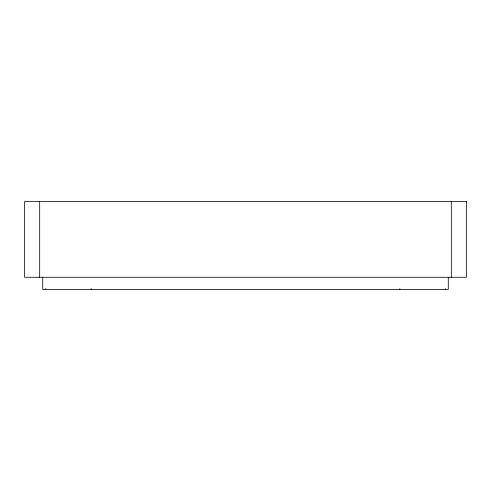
<?xml version="1.0" encoding="UTF-8"?>
<svg xmlns="http://www.w3.org/2000/svg" width="491" height="491" viewBox="0 0 491 491"><rect width="100%" height="100%" fill="white"/><g stroke="black" fill="none" stroke-linecap="round" stroke-linejoin="round"><path stroke-width="0.74" d="M451.315 201.611L451.315 277.28M448.289 277.28L448.289 289.389L42.711 289.389L42.711 277.28M445.263 288.628L445.263 289.389M399.864 288.628L399.864 289.389M91.136 288.628L91.136 289.389M45.737 288.628L45.737 289.389M39.685 201.611L39.685 277.28M466.45 201.611L24.55 201.611L24.55 277.28L466.45 277.28L466.45 201.611"/></g></svg>
